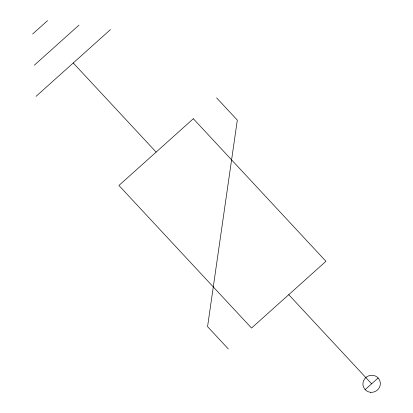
<?xml version="1.0" encoding="UTF-8"?>
<svg xmlns="http://www.w3.org/2000/svg" width="413" height="413" viewBox="0 0 413 413"><rect width="100%" height="100%" fill="white"/><g stroke="black" fill="none" stroke-linecap="round" stroke-linejoin="round"><path stroke-width="0.62" d="M32.653 34L47.536 20.65M34.346 65.171L78.991 25.126M36.039 96.348L110.452 29.602M365.118 389.645L378.138 377.967M216.593 97.86L237.315 120.142L207.563 326.637L228.281 348.918M73.246 62.972L156.129 152.092M288.744 294.686L371.628 383.806M193.336 118.722L118.923 185.468L251.538 328.056L325.95 261.31L193.336 118.722M370.301 392.283A8.771 8.497 -25.2 0 0 379.753 380.512A8.771 8.497 -25.2 0 0 364.829 378.623A8.771 8.497 -25.2 0 0 370.301 392.283"/></g></svg>
